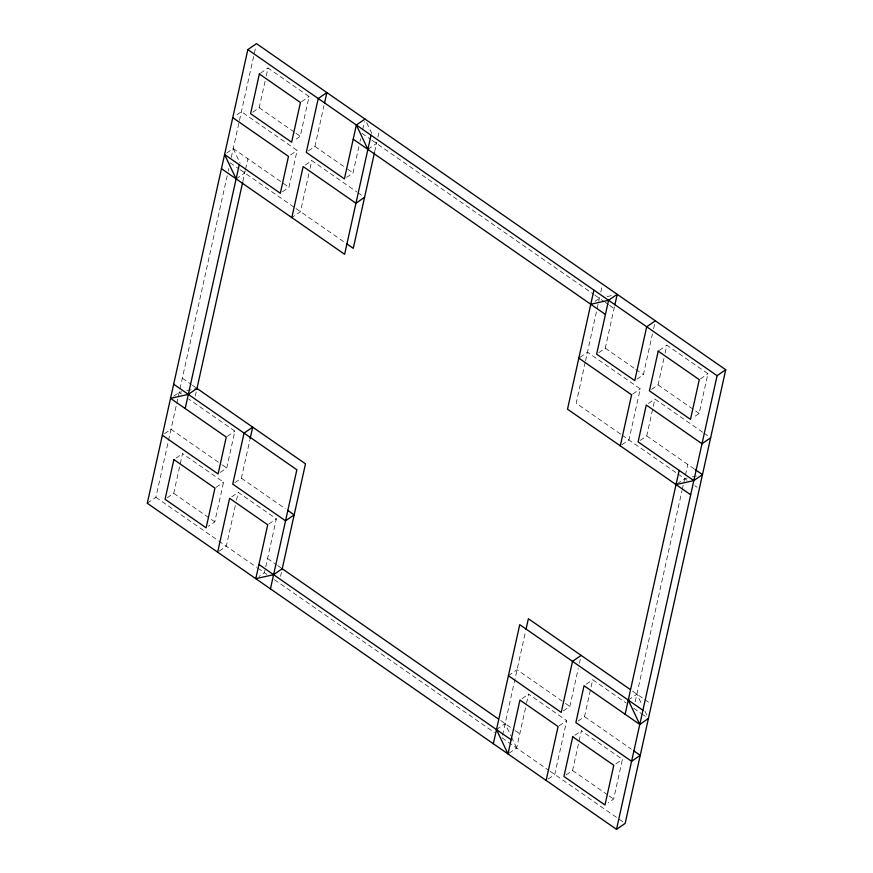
<?xml version="1.0" encoding="UTF-8"?>
<svg xmlns="http://www.w3.org/2000/svg" width="873" height="873" viewBox="0 0 873 873"><rect width="100%" height="100%" fill="white"/><g stroke="black" fill="none" stroke-linecap="round" stroke-linejoin="round"><path stroke-width="0.65" stroke-dasharray="4.37 3.27" d="M147.275 503.263L155.907 497.315L168.227 441.738M168.522 440.418L176.444 404.69M176.739 403.37L179.674 390.144M179.969 388.812L227.94 172.418M228.235 171.086L228.824 168.434M231.258 157.446L239.18 121.718M239.475 120.398L255.898 46.302M167.245 497.796L173.716 493.332L182.512 453.633L223.575 482.169L214.78 521.858L208.298 526.321M195.301 395.971L196.185 391.999M242.901 181.278L245.248 170.682M245.542 169.351L247.888 158.755M252.733 112.181L259.205 107.717L265.076 81.254M266.243 75.951L268.011 68.018L309.064 96.554L300.268 136.243L293.786 140.706M220.247 472.457L226.718 467.993L234.892 431.131L188.59 398.961M282.47 191.744L288.952 187.28L297.126 150.418L241.395 111.7L234.924 116.164M235.328 505.5L226.293 546.225L217.661 552.183M236.496 500.24L238.242 492.361L276.37 518.846L264.421 572.721L259.019 576.442M234.902 482.638L241.385 478.175L249.798 440.232M308.889 173.694L300.476 211.648L292.913 216.853M310.046 168.467L311.781 160.61L356.871 191.951M308.453 150.898L314.924 146.435L323.959 105.698M346.581 177.394L353.052 172.93L358.879 146.653M360.047 141.393L360.625 138.763M362.666 129.564L364.423 121.631M280.549 576.3L281.433 572.328M374.67 151.738L376.732 142.474M377.9 137.181L379.373 130.568M502.564 735.153L525.437 631.943M585.237 362.208L576.147 403.228L620.943 434.35M585.532 360.876L599.62 297.366M600.788 292.073L602.261 285.46M509.079 753.203L516.641 747.997L526.255 704.631M526.539 703.322L528.58 694.122L566.708 720.618L554.759 774.482L547.207 779.698M598.791 352.659L605.273 348.196L614.592 306.15M563.369 710.895L569.851 706.443L578.264 668.489M579.421 663.251L580.294 659.322M579.912 357.395L587.464 352.19L640.258 388.867L628.942 439.905L621.38 445.11M636.919 379.155L643.401 374.692L652.426 333.955M653.593 328.706L654.761 323.447M566.097 774.962L572.568 770.499L581.374 730.799L622.427 759.335L613.632 799.035L608.23 802.756M578.035 721.087L584.517 716.624L592.691 679.761L626.116 703.005M640.269 440.385L646.74 435.922L654.914 399.059L702.841 432.364M651.585 389.347L658.056 384.884L663.927 358.421M665.095 353.129L666.863 345.184L707.916 373.72L699.12 413.42L692.638 417.883M635.217 701.674L682.009 490.604M682.217 489.633L685.163 476.385M685.458 475.054L687.804 464.458M260.449 73.223L268.011 68.018M226.751 153.026L233.222 148.563L288.952 187.28M301.512 101.759L309.064 96.554M236.114 178.878L244.746 172.93L243.6 170.486M290.644 154.881L297.126 150.418M305.31 165.073L311.781 160.61M367.882 149.37L376.514 143.423L374.79 139.767M173.771 396.124L179.172 392.403L181.715 391.835M164.517 433.728L170.999 429.265L221.142 464.12M176.04 458.096L182.512 453.633M227.329 436.336L234.892 431.131M216.024 487.374L223.575 482.169M231.76 496.824L238.242 492.361M268.808 524.062L276.37 518.846M595.091 301.283L599.402 298.315M659.301 350.389L666.863 345.184M632.696 394.072L640.258 388.867M648.443 403.522L654.914 399.059M700.364 378.926L707.916 373.72M677.11 483.838L684.661 478.633L687.204 478.066M508.424 675.702L517.056 669.755L564.351 702.612M522.109 698.586L528.58 694.122M496.486 729.577L505.118 723.63L510.88 735.808M586.209 684.225L592.691 679.761M559.157 725.823L566.708 720.618M574.892 735.262L581.374 730.799M628.254 700.07L636.886 694.122L642.07 705.089M615.956 763.799L622.427 759.335M186.8 390.7L195.705 388.703M607.041 296.602L613.403 295.183M692.289 476.92L698.651 475.501M361.859 133.231L370.785 139.44M371.898 140.215L593.978 294.539M594.928 295.194L604.029 301.523M605.142 302.298L608.492 304.622M609.605 305.397L614.068 308.507M259.205 107.717L294.714 132.39M295.827 133.165L300.268 136.243M314.924 146.435L346.516 168.391M347.607 169.144L353.052 172.93M605.273 348.196L634.682 368.635M635.773 369.399L643.401 374.692M658.056 384.884L699.12 413.42M357.974 192.715L363.474 196.534M703.954 433.139L708.407 436.238M646.74 435.922L694.09 468.823M230.079 162.738L239.038 168.958M240.162 169.744L295.03 207.872M296.012 208.549L344.3 242.105M622.056 435.125L676.924 473.253M677.972 473.984L687.007 480.259M694.843 485.704L697.08 487.265M182.315 378.227L191.274 384.458M192.387 385.233L195.748 387.568M632.434 691.023L643.717 698.869M644.831 699.644L650.429 703.529M179.172 392.403L181.398 393.952M633.743 708.298L641.077 713.394M641.72 713.841L646.315 717.039M222.266 464.894L226.718 467.993M241.385 478.175L285.373 508.752M565.453 703.376L569.851 706.443M584.517 716.624L631.321 749.154M173.716 493.332L214.78 521.858M267.564 558.545L276.49 564.755M277.614 565.529L280.953 567.854M500.633 720.509L514.197 729.937M515.321 730.712L519.784 733.811M572.568 770.499L608.077 795.172M609.19 795.947L613.632 799.035M155.907 497.315L256.695 567.352M257.808 568.127L266.767 574.358M274.46 579.705L494.314 732.48M501.975 737.805L549.008 770.488M550.121 771.263L622.918 821.842M366.725 122.711L371.909 133.678M644.951 711.179L647.253 716.056M233.222 148.563L240.14 163.186M511.458 737.03L516.641 747.997"/><path stroke-width="1.31" d="M247.845 49.597L147.275 503.263L616.513 829.35L625.155 823.403L725.725 369.737L256.487 43.65L247.845 49.597L717.093 375.685L616.513 829.35M185.196 408.542L239.257 164.702M196.774 389.347L242.683 182.239M217.661 552.183L229.599 498.308L267.727 524.804L255.789 578.679L273.598 574.685L282.23 568.738M291.833 217.595L303.149 166.557L355.944 203.245L364.576 197.298M250.082 438.923L252.701 427.137L244.058 433.095L232.742 484.133L285.536 520.81L294.168 514.863L287.577 510.279M324.538 103.079L326.873 92.56L318.241 98.518L306.292 152.382L344.42 178.878L356.359 125.003L365.001 119.055M270.455 588.86L296.853 469.772L173.672 384.185M371.025 135.195L344.628 254.283L221.447 168.685M282.023 569.687L305.485 463.825L196.872 388.343M374.484 152.622L353.259 248.336L346.537 243.665M493.343 743.752L519.741 624.664L642.921 710.262M593.913 290.087L567.515 409.175L690.685 494.773M526.026 629.302L528.372 618.717L630.273 689.528M614.887 304.841L617.211 294.321L608.579 300.279L596.63 354.154L634.758 380.639L646.707 326.775L655.339 320.817M546.127 780.44L558.076 726.565L519.948 700.07L507.999 753.945L496.486 729.577M620.299 445.863L631.615 394.825L578.832 358.137M625.112 714.245L679.172 470.405M196.971 388.42L188.339 394.367L170.53 398.361L226.26 437.078L218.086 473.941L162.356 435.212M717.093 375.685L725.725 369.737M710.644 437.788L702.001 443.735L646.282 405.007L638.108 441.869L693.828 480.597L702.47 474.639L695.137 469.543M581.167 655.405L572.524 661.352L561.219 712.39L508.424 675.702M633.547 750.704L640.236 755.352L631.605 761.3L575.874 722.582L584.048 685.72L639.778 724.437L648.41 718.49M590.77 304.262L608.579 300.279M676.029 484.58L693.828 480.597M353.216 139.189L605.436 314.455M232.764 117.648L288.483 156.376L280.309 193.239L224.59 154.51L236.114 178.878M282.077 568.629L498.581 719.079M258.932 564.493L511.142 739.769M356.359 125.003L367.882 149.37M628.254 700.07L639.778 724.437M173.88 459.58L165.084 499.28L206.137 527.816L214.944 488.116L173.88 459.58M259.368 73.965L250.573 113.665L291.626 142.201L300.432 102.501L259.368 73.965M572.732 736.757L563.936 776.446L604.989 804.982L613.795 765.283L572.732 736.757M658.22 351.142L649.425 390.831L690.488 419.367L699.284 379.668L658.22 351.142"/></g></svg>
